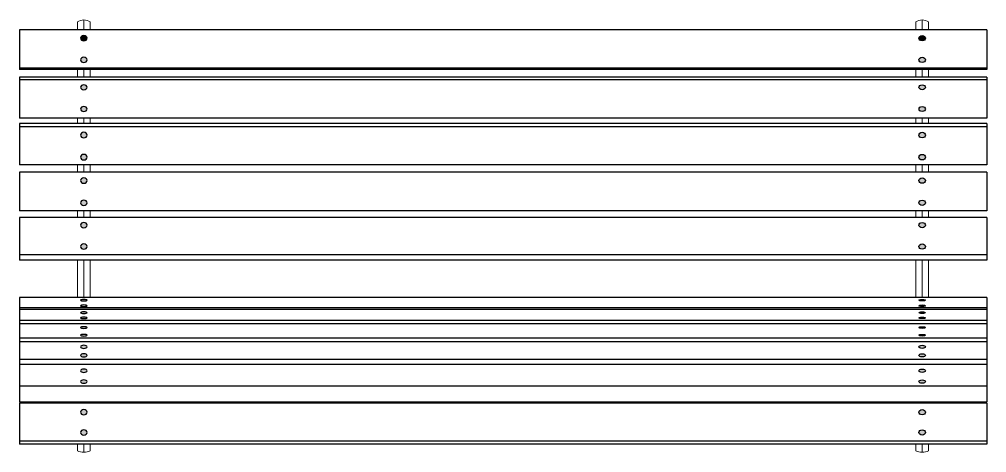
# Model space of a CAD drawing. Header units: millimetres. Extents: x 2667 to 2848, y -1 to 1765.
# Drawn here: x 2715.313 to 2716.813, y 1686.485 to 1687.157 of the extents above; entities that cross this region are included whole.
import ezdxf

# ---------------------------------------------------------------- set-up
doc = ezdxf.new("R2010")
doc.units = ezdxf.units.MM
doc.layers.add('LAMAPARA', color=142, linetype='Continuous', lineweight=5)
doc.layers.add('madera', color=34, linetype='Continuous')

# ---------------------------------------------------------------- blocks, each defined once
blk = doc.blocks.new('wqfdewfsf')
at = {"layer": 'madera', "ltscale": 0.8}
h = blk.add_hatch(color=256, dxfattribs=at)
edge = h.paths.add_edge_path()
edge.add_ellipse((49.1613, -25.5072), major_axis=(0, 0.005), ratio=0.821327, start_angle=0, end_angle=360)
h = blk.add_hatch(color=256, dxfattribs=at)
edge = h.paths.add_edge_path()
edge.add_ellipse((49.1949, -25.5072), major_axis=(0, 0.005), ratio=0.821327, start_angle=0, end_angle=360)
edge = h.paths.add_edge_path()
edge.add_ellipse((49.2374, -25.5072), major_axis=(0, 0.005), ratio=0.742504, start_angle=0, end_angle=360)
edge = h.paths.add_edge_path()
edge.add_ellipse((49.2711, -25.5072), major_axis=(0, 0.005), ratio=0.742504, start_angle=0, end_angle=360)
h = blk.add_hatch(color=256, dxfattribs=at)
edge = h.paths.add_edge_path()
edge.add_ellipse((49.3115, -25.5072), major_axis=(0, 0.005), ratio=0.857566, start_angle=0, end_angle=360)
edge = h.paths.add_edge_path()
edge.add_ellipse((49.3458, -25.5072), major_axis=(0, 0.005), ratio=0.857566, start_angle=0, end_angle=360)
edge = h.paths.add_edge_path()
edge.add_ellipse((49.3821, -25.5072), major_axis=(0, 0.005), ratio=0.820892, start_angle=0, end_angle=360)
edge = h.paths.add_edge_path()
edge.add_ellipse((49.4165, -25.5072), major_axis=(0, 0.005), ratio=0.820892, start_angle=0, end_angle=360)
edge = h.paths.add_edge_path()
edge.add_ellipse((49.4511, -25.5072), major_axis=(0, 0.005), ratio=0.80544, start_angle=0, end_angle=360)
edge = h.paths.add_edge_path()
edge.add_ellipse((49.4843, -25.5072), major_axis=(0, 0.005), ratio=0.80544, start_angle=0, end_angle=360)
h = blk.add_hatch(color=256, dxfattribs=at)
edge = h.paths.add_edge_path()
edge.add_ellipse((49.5676, -25.5072), major_axis=(0, 0.005), ratio=0.234143, start_angle=0, end_angle=360)
edge = h.paths.add_edge_path()
edge.add_ellipse((49.5761, -25.5072), major_axis=(0, 0.005), ratio=0.234143, start_angle=0, end_angle=360)
edge = h.paths.add_edge_path()
edge.add_ellipse((49.5869, -25.5072), major_axis=(0, 0.005), ratio=0.23686, start_angle=0, end_angle=360)
edge = h.paths.add_edge_path()
edge.add_ellipse((49.595, -25.5072), major_axis=(0, 0.005), ratio=0.23686, start_angle=0, end_angle=360)
edge = h.paths.add_edge_path()
edge.add_ellipse((49.6099, -25.5072), major_axis=(0, 0.005), ratio=0.260618, start_angle=0, end_angle=360)
edge = h.paths.add_edge_path()
edge.add_ellipse((49.6218, -25.5072), major_axis=(0, 0.005), ratio=0.260618, start_angle=0, end_angle=360)
edge = h.paths.add_edge_path()
edge.add_ellipse((49.6399, -25.5072), major_axis=(0, 0.005), ratio=0.483728, start_angle=0, end_angle=360)
edge = h.paths.add_edge_path()
edge.add_ellipse((49.6531, -25.5072), major_axis=(0, 0.005), ratio=0.483728, start_angle=0, end_angle=360)
edge = h.paths.add_edge_path()
edge.add_ellipse((49.6769, -25.5072), major_axis=(0, 0.005), ratio=0.518986, start_angle=0, end_angle=360)
edge = h.paths.add_edge_path()
edge.add_ellipse((49.6938, -25.5072), major_axis=(0, 0.005), ratio=0.518986, start_angle=0, end_angle=360)
edge = h.paths.add_edge_path()
edge.add_ellipse((49.7413, -25.5072), major_axis=(0, 0.005), ratio=0.805446, start_angle=0, end_angle=360)
edge = h.paths.add_edge_path()
edge.add_ellipse((49.7727, -25.5072), major_axis=(0, 0.005), ratio=0.805446, start_angle=0, end_angle=360)
h = blk.add_hatch(color=256, dxfattribs=at)
edge = h.paths.add_edge_path()
edge.add_ellipse((49.1613, -26.8072), major_axis=(0, -0.005), ratio=0.821327, start_angle=0, end_angle=360, ccw=False)
h = blk.add_hatch(color=256, dxfattribs=at)
edge = h.paths.add_edge_path()
edge.add_ellipse((49.1949, -26.8072), major_axis=(0, -0.005), ratio=0.821327, start_angle=0, end_angle=360, ccw=False)
edge = h.paths.add_edge_path()
edge.add_ellipse((49.2374, -26.8072), major_axis=(0, -0.005), ratio=0.742504, start_angle=0, end_angle=360, ccw=False)
edge = h.paths.add_edge_path()
edge.add_ellipse((49.2711, -26.8072), major_axis=(0, -0.005), ratio=0.742504, start_angle=0, end_angle=360, ccw=False)
h = blk.add_hatch(color=256, dxfattribs=at)
edge = h.paths.add_edge_path()
edge.add_ellipse((49.3115, -26.8072), major_axis=(0, -0.005), ratio=0.857566, start_angle=0, end_angle=360, ccw=False)
edge = h.paths.add_edge_path()
edge.add_ellipse((49.3458, -26.8072), major_axis=(0, -0.005), ratio=0.857566, start_angle=0, end_angle=360, ccw=False)
edge = h.paths.add_edge_path()
edge.add_ellipse((49.3821, -26.8072), major_axis=(0, -0.005), ratio=0.820892, start_angle=0, end_angle=360, ccw=False)
edge = h.paths.add_edge_path()
edge.add_ellipse((49.4165, -26.8072), major_axis=(0, -0.005), ratio=0.820892, start_angle=0, end_angle=360, ccw=False)
edge = h.paths.add_edge_path()
edge.add_ellipse((49.4511, -26.8072), major_axis=(0, -0.005), ratio=0.80544, start_angle=0, end_angle=360, ccw=False)
edge = h.paths.add_edge_path()
edge.add_ellipse((49.4843, -26.8072), major_axis=(0, -0.005), ratio=0.80544, start_angle=0, end_angle=360, ccw=False)
h = blk.add_hatch(color=256, dxfattribs=at)
edge = h.paths.add_edge_path()
edge.add_ellipse((49.5676, -26.8072), major_axis=(0, -0.005), ratio=0.234143, start_angle=0, end_angle=360, ccw=False)
edge = h.paths.add_edge_path()
edge.add_ellipse((49.5761, -26.8072), major_axis=(0, -0.005), ratio=0.234143, start_angle=0, end_angle=360, ccw=False)
edge = h.paths.add_edge_path()
edge.add_ellipse((49.5869, -26.8072), major_axis=(0, -0.005), ratio=0.23686, start_angle=0, end_angle=360, ccw=False)
edge = h.paths.add_edge_path()
edge.add_ellipse((49.595, -26.8072), major_axis=(0, -0.005), ratio=0.23686, start_angle=0, end_angle=360, ccw=False)
edge = h.paths.add_edge_path()
edge.add_ellipse((49.6099, -26.8072), major_axis=(0, -0.005), ratio=0.260618, start_angle=0, end_angle=360, ccw=False)
edge = h.paths.add_edge_path()
edge.add_ellipse((49.6218, -26.8072), major_axis=(0, -0.005), ratio=0.260618, start_angle=0, end_angle=360, ccw=False)
edge = h.paths.add_edge_path()
edge.add_ellipse((49.6399, -26.8072), major_axis=(0, -0.005), ratio=0.483728, start_angle=0, end_angle=360, ccw=False)
edge = h.paths.add_edge_path()
edge.add_ellipse((49.6531, -26.8072), major_axis=(0, -0.005), ratio=0.483728, start_angle=0, end_angle=360, ccw=False)
edge = h.paths.add_edge_path()
edge.add_ellipse((49.6769, -26.8072), major_axis=(0, -0.005), ratio=0.518986, start_angle=0, end_angle=360, ccw=False)
edge = h.paths.add_edge_path()
edge.add_ellipse((49.6938, -26.8072), major_axis=(0, -0.005), ratio=0.518986, start_angle=0, end_angle=360, ccw=False)
edge = h.paths.add_edge_path()
edge.add_ellipse((49.7413, -26.8072), major_axis=(0, -0.005), ratio=0.805446, start_angle=0, end_angle=360, ccw=False)
edge = h.paths.add_edge_path()
edge.add_ellipse((49.7727, -26.8072), major_axis=(0, -0.005), ratio=0.805446, start_angle=0, end_angle=360, ccw=False)
at = {"layer": 'LAMAPARA', "ltscale": 0.8}
for p, q in [((49.1358, -25.4972), (49.1481, -25.4972)), ((49.2098, -25.4972), (49.2216, -25.4972)), ((49.2851, -25.4972), (49.2934, -25.4972)), ((49.3579, -25.4972), (49.3691, -25.4972)), ((49.4291, -25.4972), (49.4394, -25.4972)), ((49.5054, -25.4972), (49.5632, -25.4972)), ((49.727, -25.4972), (49.7256, -25.4972)), ((49.791, -25.4972), (49.8012, -25.4972)), ((49.1329, -25.5072), (49.1481, -25.5072)), ((49.2098, -25.5072), (49.2216, -25.5072)), ((49.2851, -25.5072), (49.2934, -25.5072)), ((49.3579, -25.5072), (49.3691, -25.5072)), ((49.4291, -25.5072), (49.4394, -25.5072)), ((49.5054, -25.5072), (49.5632, -25.5072)), ((49.791, -25.5072), (49.8032, -25.5072)), ((49.1358, -25.5172), (49.1481, -25.5172)), ((49.2098, -25.5172), (49.2216, -25.5172)), ((49.2851, -25.5172), (49.2934, -25.5172)), ((49.3579, -25.5172), (49.3691, -25.5172)), ((49.4291, -25.5172), (49.4394, -25.5172)), ((49.5054, -25.5172), (49.5632, -25.5172)), ((49.727, -25.5172), (49.7256, -25.5172)), ((49.791, -25.5172), (49.8012, -25.5172)), ((49.1358, -26.7972), (49.1481, -26.7972)), ((49.2098, -26.7972), (49.2216, -26.7972)), ((49.2851, -26.7972), (49.2934, -26.7972)), ((49.3579, -26.7972), (49.3691, -26.7972)), ((49.4291, -26.7972), (49.4394, -26.7972)), ((49.5054, -26.7972), (49.5632, -26.7972)), ((49.727, -26.7972), (49.7256, -26.7972)), ((49.791, -26.7972), (49.8012, -26.7972)), ((49.1329, -26.8072), (49.1481, -26.8072)), ((49.1358, -26.8172), (49.1481, -26.8172)), ((49.2098, -26.8072), (49.2216, -26.8072)), ((49.2098, -26.8172), (49.2216, -26.8172)), ((49.2851, -26.8072), (49.2934, -26.8072)), ((49.2851, -26.8172), (49.2934, -26.8172)), ((49.3579, -26.8072), (49.3691, -26.8072)), ((49.3579, -26.8172), (49.3691, -26.8172)), ((49.4291, -26.8072), (49.4394, -26.8072)), ((49.4291, -26.8172), (49.4394, -26.8172)), ((49.5054, -26.8072), (49.5632, -26.8072)), ((49.5054, -26.8172), (49.5632, -26.8172)), ((49.727, -26.8172), (49.7256, -26.8172)), ((49.791, -26.8072), (49.8032, -26.8072)), ((49.791, -26.8172), (49.8012, -26.8172))]:
    blk.add_line(p, q, dxfattribs=at)
for centre, radius, start, end in [((49.1519, -25.5072), 0.0189, 148.1097, 211.8903), ((49.7772, -25.5072), 0.026, 337.3902, 22.6098), ((49.1519, -26.8072), 0.0189, 148.1097, 211.8903), ((49.7772, -26.8072), 0.026, 337.3902, 22.6098)]:
    blk.add_arc(centre, radius, start, end, dxfattribs=at)
at = {"layer": 'madera', "ltscale": 0.8}
for p, q in [((49.1481, -25.4072), (49.2098, -25.4072)), ((49.1481, -25.4072), (49.1481, -26.9072)), ((49.208, -25.4072), (49.208, -26.9072)), ((49.2098, -25.4072), (49.2098, -26.9072)), ((49.2216, -25.4072), (49.2851, -25.4072)), ((49.2216, -25.4072), (49.2216, -26.9072)), ((49.2256, -25.4072), (49.2256, -26.9072)), ((49.2851, -25.4072), (49.2851, -26.9072)), ((49.2934, -25.4072), (49.3579, -25.4072)), ((49.2934, -25.4072), (49.2934, -26.9072)), ((49.2989, -25.4072), (49.2989, -26.9072)), ((49.3579, -25.4072), (49.3579, -26.9072)), ((49.3691, -25.4072), (49.4291, -25.4072)), ((49.3691, -25.4072), (49.3691, -26.9072)), ((49.4291, -25.4072), (49.4291, -26.9072)), ((49.4394, -25.4072), (49.5054, -25.4072)), ((49.4394, -25.4072), (49.4394, -26.9072)), ((49.497, -25.4072), (49.497, -26.9072)), ((49.5054, -25.4072), (49.5054, -26.9072)), ((49.5632, -25.4072), (49.5822, -25.4072)), ((49.5632, -25.4072), (49.5632, -26.9072)), ((49.5792, -25.4072), (49.5792, -26.9072)), ((49.5822, -25.4072), (49.6042, -25.4072)), ((49.5822, -25.4072), (49.5822, -26.9072)), ((49.599, -25.4072), (49.599, -26.9072)), ((49.6042, -25.4072), (49.6323, -25.4072)), ((49.6042, -25.4072), (49.6042, -26.9072)), ((49.6265, -25.4072), (49.6265, -26.9072)), ((49.6323, -25.4072), (49.6674, -25.4072)), ((49.6323, -25.4072), (49.6323, -26.9072)), ((49.6593, -25.4072), (49.6593, -26.9072)), ((49.6674, -25.4072), (49.7256, -25.4072)), ((49.6674, -25.4072), (49.6674, -26.9072)), ((49.7007, -25.4072), (49.7007, -26.9072)), ((49.7256, -25.4072), (49.7256, -26.9072)), ((49.727, -25.4072), (49.791, -25.4072)), ((49.727, -25.4072), (49.727, -26.9072)), ((49.7862, -25.4072), (49.7862, -26.9072)), ((49.791, -25.4072), (49.791, -26.9072)), ((49.1481, -26.9072), (49.2098, -26.9072)), ((49.2216, -26.9072), (49.2851, -26.9072)), ((49.2934, -26.9072), (49.3579, -26.9072)), ((49.3691, -26.9072), (49.4291, -26.9072)), ((49.4394, -26.9072), (49.5054, -26.9072)), ((49.5632, -26.9072), (49.5822, -26.9072)), ((49.5822, -26.9072), (49.6042, -26.9072)), ((49.6042, -26.9072), (49.6323, -26.9072)), ((49.6323, -26.9072), (49.6674, -26.9072)), ((49.6674, -26.9072), (49.7256, -26.9072)), ((49.727, -26.9072), (49.791, -26.9072))]:
    blk.add_line(p, q, dxfattribs=at)
for centre, ratio in [((49.1613, -25.5072), 0.821327), ((49.1949, -25.5072), 0.821327), ((49.2374, -25.5072), 0.742504), ((49.2711, -25.5072), 0.742504), ((49.3115, -25.5072), 0.857566), ((49.3458, -25.5072), 0.857566), ((49.3821, -25.5072), 0.820892), ((49.4165, -25.5072), 0.820892), ((49.4511, -25.5072), 0.80544), ((49.4843, -25.5072), 0.80544), ((49.5676, -25.5072), 0.234143), ((49.5761, -25.5072), 0.234143), ((49.5869, -25.5072), 0.23686), ((49.595, -25.5072), 0.23686), ((49.6099, -25.5072), 0.260618), ((49.6218, -25.5072), 0.260618), ((49.6399, -25.5072), 0.483728), ((49.6531, -25.5072), 0.483728), ((49.6769, -25.5072), 0.518986), ((49.6938, -25.5072), 0.518986), ((49.7413, -25.5072), 0.805446), ((49.7727, -25.5072), 0.805446)]:
    blk.add_ellipse(centre, major_axis=(0, 0.005), ratio=ratio, dxfattribs=at)
at = {"layer": 'madera', "ltscale": 0.8, "extrusion": (0, 0, -1)}
for centre, ratio in [((49.1613, -26.8072), 0.821327), ((49.1949, -26.8072), 0.821327), ((49.2374, -26.8072), 0.742504), ((49.2711, -26.8072), 0.742504), ((49.3115, -26.8072), 0.857566), ((49.3458, -26.8072), 0.857566), ((49.3821, -26.8072), 0.820892), ((49.4165, -26.8072), 0.820892), ((49.4511, -26.8072), 0.80544), ((49.4843, -26.8072), 0.80544), ((49.5676, -26.8072), 0.234143), ((49.5761, -26.8072), 0.234143), ((49.5869, -26.8072), 0.23686), ((49.595, -26.8072), 0.23686), ((49.6099, -26.8072), 0.260618), ((49.6218, -26.8072), 0.260618), ((49.6399, -26.8072), 0.483728), ((49.6531, -26.8072), 0.483728), ((49.6769, -26.8072), 0.518986), ((49.6938, -26.8072), 0.518986), ((49.7413, -26.8072), 0.805446), ((49.7727, -26.8072), 0.805446)]:
    blk.add_ellipse(centre, major_axis=(0, -0.005), ratio=ratio, dxfattribs=at)

msp = doc.modelspace()

# ---------------------------------------------------------------- block references
at = {"layer": 'madera', "rotation": 270}
msp.add_blockref('wqfdewfsf', (2742.2205, 1736.2891), dxfattribs=at)

doc.saveas('drawing.dxf')
